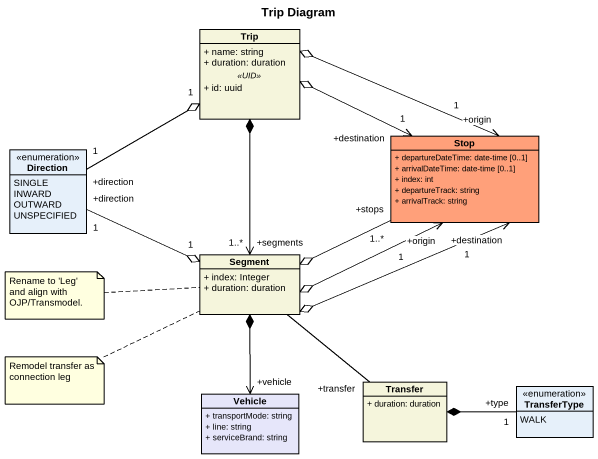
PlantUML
@startuml
title Trip Diagram
hide circle
hide empty members
skinparam classAttributeIconSize 0
class Trip #F5F5DC {
  + name: string
  + duration: duration
  .. <<UID>> ..
  + id: uuid
}
enum Direction {
  SINGLE
  INWARD
  OUTWARD
  UNSPECIFIED
}
class "Stop" as Stop_ #FFA07A {
  + departureDateTime: date-time [0..1]
  + arrivalDateTime: date-time [0..1]
  + index: int
  + departureTrack: string
  + arrivalTrack: string
}
class Segment #F5F5DC {
  + index: Integer
  + duration: duration
}
class Vehicle #E6E6FA {
  + transportMode: string
  + line: string
  + serviceBrand: string
}
class Transfer #F5F5DC {
  + duration: duration
}
enum TransferType {
  WALK
}
Direction "+direction\n1" -right-o "1" Trip
Direction "+direction\n1" -right-o "1" Segment
Stop_ "+origin\n1" <-left-o Trip
Stop_ "+destination\n1" <-left-o Trip
Stop_ "+origin\n1" <-left-o Segment
Stop_ "+destination\n1" <-left-o Segment
Stop_ "+stops\n1..*" -left-o Segment
Segment "+segments\n1..*" <-up-* Trip
Segment -- "+transfer" Transfer
Vehicle "+vehicle" <-up-* Segment
TransferType "+type\n1" -left-* Transfer
note left of Segment : Rename to 'Leg' and align with OJP/Transmodel.
note left of Segment : Remodel transfer as connection leg
@enduml
